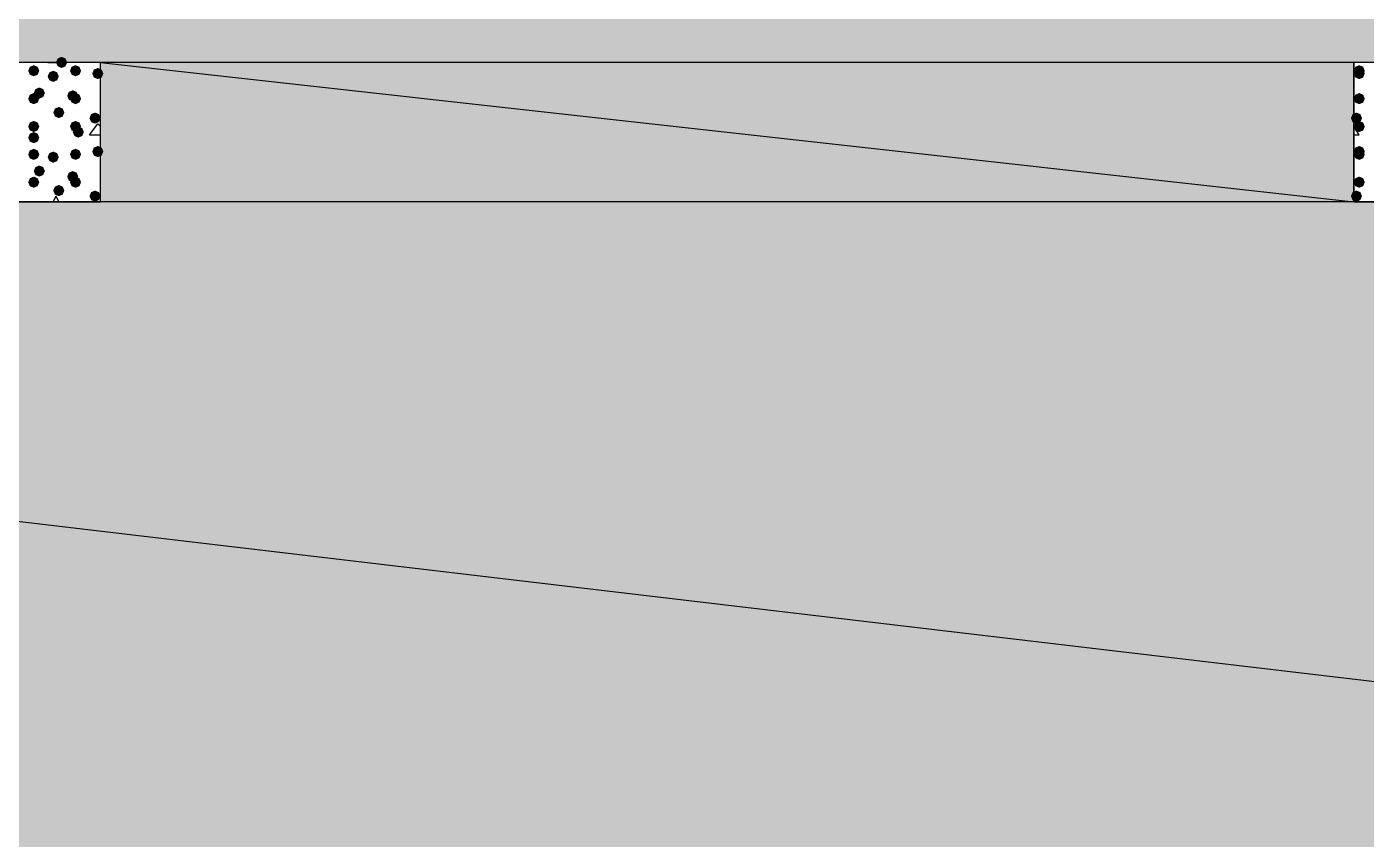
# Model space of a CAD drawing. Header units: millimetres. Extents: x 0 to 420, y 0 to 297.
# Drawn here: x 259.48 to 279.84, y 193.18 to 205.52 of the extents above; entities that cross this region are included whole.
import ezdxf

# ---------------------------------------------------------------- set-up
doc = ezdxf.new("R2010")
doc.units = ezdxf.units.MM
doc.layers.get('0').update_dxf_attribs({"linetype": 'CONTINUOUS'})

msp = doc.modelspace()

# ---------------------------------------------------------------- hatches: boundary and pattern name
at = {"true_color": 0x000008}
h = msp.add_hatch(color=0, dxfattribs=at)
h.paths.add_polyline_path([(379.603, 224.070333), (33.528, 224.070333), (379.603, 204.978)], flags=0)
h.paths.add_polyline_path([(33.528, 224.070333), (379.603, 204.978), (33.528, 204.978)], flags=0)
at = {"true_color": 0x000007}
for points in [[(260.096, 204.978), (260.071129, 204.918204), (260.011333, 204.893333), (259.951537, 204.918204), (259.926667, 204.978), (259.951537, 205.037796), (260.011333, 205.062667), (260.071129, 205.037796)], [(259.672667, 204.851), (259.647796, 204.791204), (259.588, 204.766333), (259.528204, 204.791204), (259.503333, 204.851), (259.528204, 204.910796), (259.588, 204.935667), (259.647796, 204.910796)], [(259.969, 204.766333), (259.944129, 204.706537), (259.884333, 204.681667), (259.824538, 204.706537), (259.799667, 204.766333), (259.824537, 204.826129), (259.884333, 204.851), (259.944129, 204.826129)], [(260.307667, 204.851), (260.282796, 204.791204), (260.223, 204.766333), (260.163204, 204.791204), (260.138333, 204.851), (260.163204, 204.910796), (260.223, 204.935667), (260.282796, 204.910796)], [(260.646333, 204.808667), (260.621463, 204.748871), (260.561667, 204.724), (260.501871, 204.748871), (260.477, 204.808667), (260.501871, 204.868462), (260.561667, 204.893333), (260.621462, 204.868463)], [(279.823333, 204.851), (279.798463, 204.791204), (279.738667, 204.766333), (279.678871, 204.791204), (279.654, 204.851), (279.678871, 204.910796), (279.738667, 204.935667), (279.798462, 204.910796)], [(279.823333, 204.808667), (279.798463, 204.748871), (279.738667, 204.724), (279.678871, 204.748871), (279.654, 204.808667), (279.678871, 204.868462), (279.738667, 204.893333), (279.798462, 204.868463)], [(259.672667, 204.427667), (259.647796, 204.367871), (259.588, 204.343), (259.528204, 204.367871), (259.503333, 204.427667), (259.528204, 204.487462), (259.588, 204.512333), (259.647796, 204.487463)], [(259.757333, 204.512333), (259.732463, 204.452537), (259.672667, 204.427667), (259.612871, 204.452537), (259.588, 204.512333), (259.612871, 204.572129), (259.672667, 204.597), (259.732462, 204.572129)], [(260.265333, 204.47), (260.240462, 204.410204), (260.180667, 204.385333), (260.120871, 204.410204), (260.096, 204.47), (260.120871, 204.529796), (260.180667, 204.554667), (260.240462, 204.529796)], [(260.307667, 204.427667), (260.282796, 204.367871), (260.223, 204.343), (260.163204, 204.367871), (260.138333, 204.427667), (260.163204, 204.487462), (260.223, 204.512333), (260.282796, 204.487463)], [(279.823333, 204.427667), (279.798463, 204.367871), (279.738667, 204.343), (279.678871, 204.367871), (279.654, 204.427667), (279.678871, 204.487462), (279.738667, 204.512333), (279.798462, 204.487463)], [(260.053667, 204.216), (260.028796, 204.156204), (259.969, 204.131333), (259.909204, 204.156204), (259.884333, 204.216), (259.909204, 204.275796), (259.969, 204.300667), (260.028796, 204.275796)], [(259.672667, 204.004333), (259.647796, 203.944537), (259.588, 203.919667), (259.528204, 203.944537), (259.503333, 204.004333), (259.528204, 204.064129), (259.588, 204.089), (259.647796, 204.064129)], [(260.307667, 204.004333), (260.282796, 203.944537), (260.223, 203.919667), (260.163204, 203.944537), (260.138333, 204.004333), (260.163204, 204.064129), (260.223, 204.089), (260.282796, 204.064129)], [(260.604, 204.131333), (260.579129, 204.071537), (260.519333, 204.046667), (260.459538, 204.071537), (260.434667, 204.131333), (260.459537, 204.191129), (260.519333, 204.216), (260.579129, 204.191129)], [(279.781, 204.131333), (279.756129, 204.071537), (279.696333, 204.046667), (279.636538, 204.071537), (279.611667, 204.131333), (279.636537, 204.191129), (279.696333, 204.216), (279.756129, 204.191129)], [(279.823333, 204.004333), (279.798463, 203.944537), (279.738667, 203.919667), (279.678871, 203.944537), (279.654, 204.004333), (279.678871, 204.064129), (279.738667, 204.089), (279.798462, 204.064129)], [(259.672667, 203.835), (259.647796, 203.775204), (259.588, 203.750333), (259.528204, 203.775204), (259.503333, 203.835), (259.528204, 203.894796), (259.588, 203.919667), (259.647796, 203.894796)], [(260.35, 203.919667), (260.325129, 203.859871), (260.265333, 203.835), (260.205537, 203.859871), (260.180667, 203.919667), (260.205537, 203.979462), (260.265333, 204.004333), (260.325129, 203.979463)], [(259.672667, 203.581), (259.647796, 203.521204), (259.588, 203.496333), (259.528204, 203.521204), (259.503333, 203.581), (259.528204, 203.640796), (259.588, 203.665667), (259.647796, 203.640796)], [(260.307667, 203.581), (260.282796, 203.521204), (260.223, 203.496333), (260.163204, 203.521204), (260.138333, 203.581), (260.163204, 203.640796), (260.223, 203.665667), (260.282796, 203.640796)], [(260.646333, 203.623333), (260.621463, 203.563538), (260.561667, 203.538667), (260.501871, 203.563538), (260.477, 203.623333), (260.501871, 203.683129), (260.561667, 203.708), (260.621462, 203.683129)], [(279.823333, 203.623333), (279.798463, 203.563538), (279.738667, 203.538667), (279.678871, 203.563538), (279.654, 203.623333), (279.678871, 203.683129), (279.738667, 203.708), (279.798462, 203.683129)], [(279.823333, 203.581), (279.798463, 203.521204), (279.738667, 203.496333), (279.678871, 203.521204), (279.654, 203.581), (279.678871, 203.640796), (279.738667, 203.665667), (279.798462, 203.640796)], [(259.969, 203.538667), (259.944129, 203.478871), (259.884333, 203.454), (259.824538, 203.478871), (259.799667, 203.538667), (259.824537, 203.598462), (259.884333, 203.623333), (259.944129, 203.598463)], [(259.672667, 203.157667), (259.647796, 203.097871), (259.588, 203.073), (259.528204, 203.097871), (259.503333, 203.157667), (259.528204, 203.217462), (259.588, 203.242333), (259.647796, 203.217463)], [(259.757333, 203.327), (259.732463, 203.267204), (259.672667, 203.242333), (259.612871, 203.267204), (259.588, 203.327), (259.612871, 203.386796), (259.672667, 203.411667), (259.732462, 203.386796)], [(260.265333, 203.242333), (260.240462, 203.182537), (260.180667, 203.157667), (260.120871, 203.182537), (260.096, 203.242333), (260.120871, 203.302129), (260.180667, 203.327), (260.240462, 203.302129)], [(260.307667, 203.157667), (260.282796, 203.097871), (260.223, 203.073), (260.163204, 203.097871), (260.138333, 203.157667), (260.163204, 203.217462), (260.223, 203.242333), (260.282796, 203.217463)], [(279.823333, 203.157667), (279.798463, 203.097871), (279.738667, 203.073), (279.678871, 203.097871), (279.654, 203.157667), (279.678871, 203.217462), (279.738667, 203.242333), (279.798462, 203.217463)], [(260.053667, 203.030667), (260.028796, 202.970871), (259.969, 202.946), (259.909204, 202.970871), (259.884333, 203.030667), (259.909204, 203.090462), (259.969, 203.115333), (260.028796, 203.090463)], [(260.604, 202.946), (260.579129, 202.886204), (260.519333, 202.861333), (260.459538, 202.886204), (260.434667, 202.946), (260.459537, 203.005796), (260.519333, 203.030667), (260.579129, 203.005796)], [(279.781, 202.946), (279.756129, 202.886204), (279.696333, 202.861333), (279.636538, 202.886204), (279.611667, 202.946), (279.636537, 203.005796), (279.696333, 203.030667), (279.756129, 203.005796)]]:
    msp.add_hatch(color=0, dxfattribs=at).paths.add_polyline_path(points, flags=0)
at = {"true_color": 0x000008}
h = msp.add_hatch(color=0, dxfattribs=at)
h.paths.add_polyline_path([(279.654, 204.978), (260.604, 204.978), (279.654, 202.861333)], flags=0)
h.paths.add_polyline_path([(260.604, 204.978), (279.654, 202.861333), (260.604, 202.861333)], flags=0)
h = msp.add_hatch(color=0, dxfattribs=at)
h.paths.add_polyline_path([(379.603, 202.861333), (218.228333, 202.861333), (379.603, 183.811333)], flags=0)
h.paths.add_polyline_path([(218.228333, 202.861333), (379.603, 183.811333), (218.228333, 183.811333)], flags=0)

# ---------------------------------------------------------------- linework, layer by layer
at = {"color": 0, "true_color": 0x000008}
for points in [[(33.528, 224.070333), (379.603, 204.978), (33.528, 204.978)], [(279.654, 204.978), (260.604, 204.978), (279.654, 202.861333)], [(260.604, 204.978), (279.654, 202.861333), (260.604, 202.861333)], [(379.603, 202.861333), (218.228333, 202.861333), (379.603, 183.811333)], [(218.228333, 202.861333), (379.603, 183.811333), (218.228333, 183.811333)]]:
    msp.add_lwpolyline(points, close=True, dxfattribs=at)
at = {"color": 0, "true_color": 0x000007}
for points in [[(258.487333, 204.978), (258.487333, 202.861333), (260.604, 202.861333), (260.604, 204.978)], [(279.654, 204.978), (279.654, 202.861333), (281.770667, 202.861333), (281.770667, 204.978)]]:
    msp.add_lwpolyline(points, close=True, dxfattribs=at)
for points in [[(259.799667, 204.978), (260.011333, 204.978)], [(259.799667, 204.978), (259.842, 204.978)], [(260.434667, 203.877333), (260.561667, 204.046667)], [(260.604, 204.004333), (260.561667, 204.046667)], [(260.434667, 203.877333), (260.604, 203.877333)], [(279.738667, 203.877333), (279.654, 204.004333)], [(279.654, 203.877333), (279.738667, 203.877333)], [(259.884333, 202.861333), (259.926667, 202.946)], [(259.969, 202.861333), (259.926667, 202.946)]]:
    msp.add_lwpolyline(points, dxfattribs=at)

doc.saveas('drawing.dxf')
